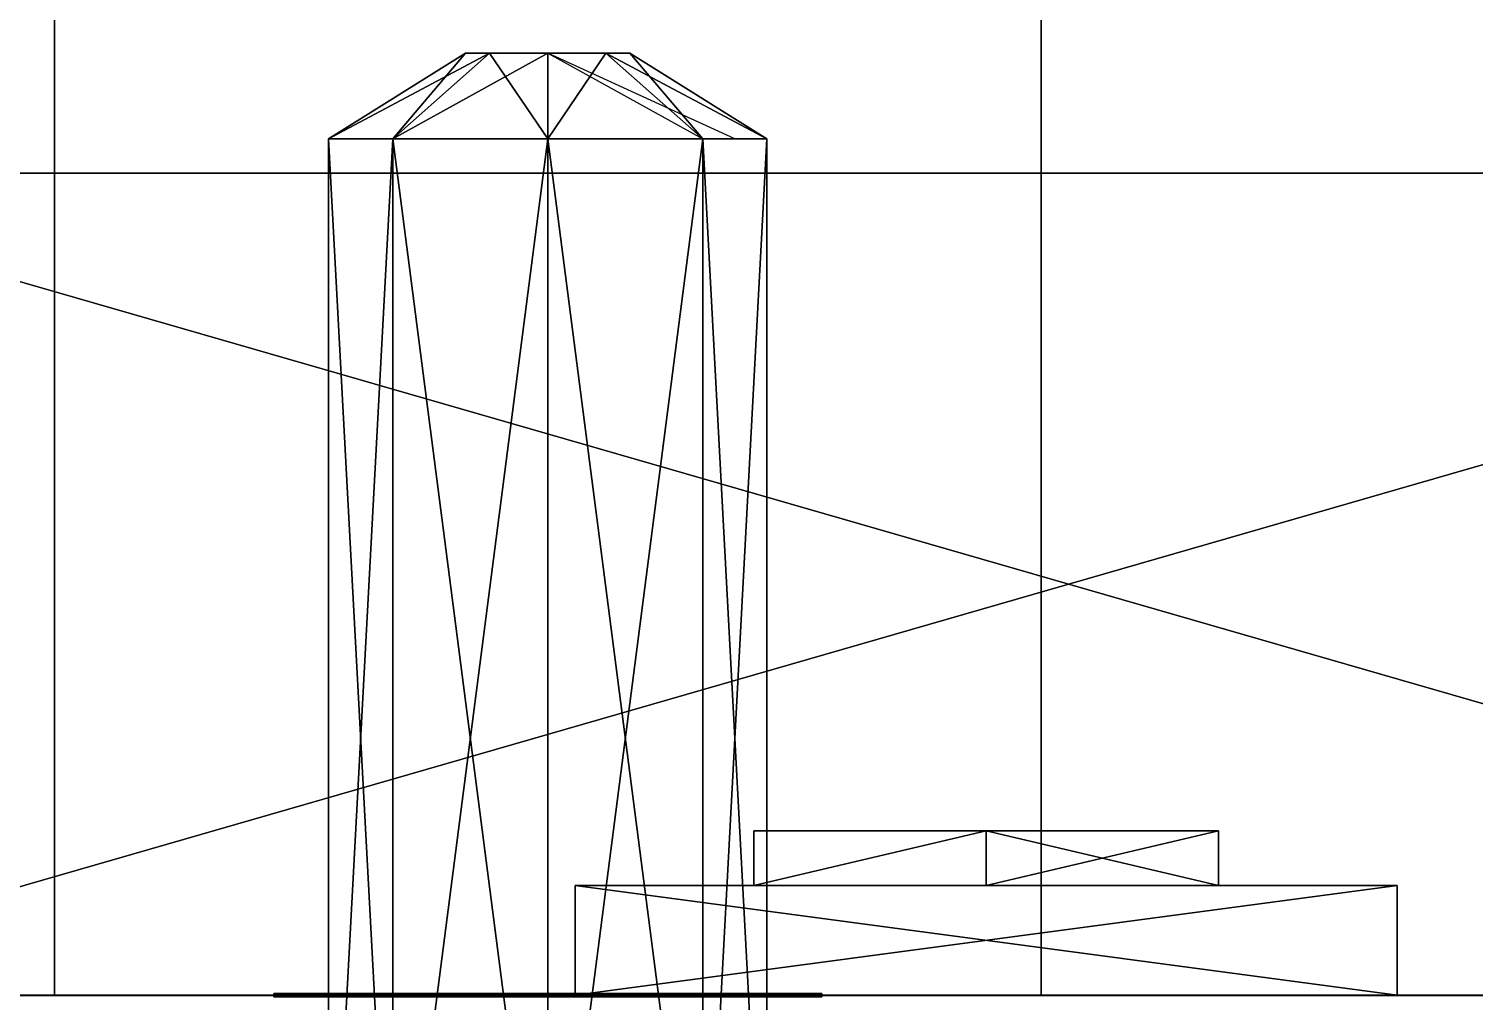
# Model space of a CAD drawing. Extents: x -150 to 2334, y -150 to 2984.
# Drawn here: x 1633.53 to 1659.9, y 776.35 to 794.09 of the extents above; entities that cross this region are included whole.
import ezdxf

# ---------------------------------------------------------------- set-up
doc = ezdxf.new("R2010")
doc.units = 0
for name, color, linetype in [('LAYER0', 7, 'CONTINUOUS'), ('LAYER142', 7, 'CONTINUOUS'), ('LAYER159', 7, 'CONTINUOUS'), ('LAYER243', 7, 'CONTINUOUS'), ('LAYER277', 7, 'CONTINUOUS'), ('LAYER284', 7, 'CONTINUOUS'), ('LAYER285', 7, 'CONTINUOUS'), ('LAYER286', 7, 'CONTINUOUS'), ('LAYER310', 7, 'CONTINUOUS'), ('LAYER361', 253, 'CONTINUOUS'), ('LAYER363', 253, 'CONTINUOUS'), ('LAYER365', 253, 'CONTINUOUS'), ('LAYER367', 253, 'CONTINUOUS'), ('LAYER369', 253, 'CONTINUOUS')]:
    doc.layers.add(name, color=color, linetype=linetype)

msp = doc.modelspace()

# ---------------------------------------------------------------- linework, layer by layer
at = {"layer": 'LAYER0', "invisible_edges": 1}
for points in [[(2334, 2984, -5), (-150, -150, -5), (-150, 2984, -5), (2334, 2984, -5)], [(-150, -150, -5), (2334, 2984, -5), (2334, -150, -5), (-150, -150, -5)], [(2334, -150), (-150, 2984), (-150, -150), (2334, -150)], [(-150, 2984), (2334, -150), (2334, 2984), (-150, 2984)]]:
    msp.add_3dface(points, dxfattribs=at)
at = {"layer": 'LAYER142', "invisible_edges": 1}
for points in [[(2139.4, 1489.128, 1184), (1614, 776.4584, 1184), (2139.4, 776.4584, 1184), (2139.4, 1489.128, 1184)], [(1614, 776.4584, 1184), (2139.4, 1489.128, 1184), (1614, 1489.128, 1184), (1614, 776.4584, 1184)], [(1614, 1489.128, 1166), (2139.4, 776.4584, 1166), (1614, 776.4584, 1166), (1614, 1489.128, 1166)], [(2139.4, 776.4584, 1166), (1614, 1489.128, 1166), (2139.4, 1489.128, 1166), (2139.4, 776.4584, 1166)], [(2139.4, 776.4584, 1166), (1614, 776.4584, 1184), (1614, 776.4584, 1166), (2139.4, 776.4584, 1166)], [(1614, 776.4584, 1184), (2139.4, 776.4584, 1166), (2139.4, 776.4584, 1184), (1614, 776.4584, 1184)]]:
    msp.add_3dface(points, dxfattribs=at)
at = {"layer": 'LAYER159', "invisible_edges": 1}
for points in [[(2139.4, 1489.128, 1578), (1614, 776.4584, 1578), (2139.4, 776.4584, 1578), (2139.4, 1489.128, 1578)], [(1614, 776.4584, 1578), (2139.4, 1489.128, 1578), (1614, 1489.128, 1578), (1614, 776.4584, 1578)], [(1614, 1489.128, 1560), (2139.4, 776.4584, 1560), (1614, 776.4584, 1560), (1614, 1489.128, 1560)], [(2139.4, 776.4584, 1560), (1614, 1489.128, 1560), (2139.4, 1489.128, 1560), (2139.4, 776.4584, 1560)], [(2139.4, 776.4584, 1560), (1614, 776.4584, 1578), (1614, 776.4584, 1560), (2139.4, 776.4584, 1560)], [(1614, 776.4584, 1578), (2139.4, 776.4584, 1560), (2139.4, 776.4584, 1578), (1614, 776.4584, 1578)]]:
    msp.add_3dface(points, dxfattribs=at)
at = {"layer": 'LAYER243', "invisible_edges": 1}
for points in [[(2164, 776.458), (1614, 758.458), (1614, 776.458), (2164, 776.458)], [(1614, 758.458), (2164, 776.458), (2164, 758.458), (1614, 758.458)], [(2164, 758.458, 2350), (1614, 776.458, 2350), (1614, 758.458, 2350), (2164, 758.458, 2350)], [(1614, 776.458, 2350), (2164, 758.458, 2350), (2164, 776.458, 2350), (1614, 776.458, 2350)], [(1614, 776.458, 2350), (2164, 776.458), (1614, 776.458), (1614, 776.458, 2350)], [(2164, 776.458), (1614, 776.458, 2350), (2164, 776.458, 2350), (2164, 776.458)]]:
    msp.add_3dface(points, dxfattribs=at)
at = {"layer": 'LAYER277', "invisible_edges": 1}
for points in [[(2164, 776.455, 80), (1614, 1489.125, 80), (2164, 1489.125, 80), (2164, 776.455, 80)], [(1614, 1489.125, 80), (2164, 776.455, 80), (1614, 776.455, 80), (1614, 1489.125, 80)], [(1614, 776.455, 98), (2164, 1489.125, 98), (1614, 1489.125, 98), (1614, 776.455, 98)], [(2164, 1489.125, 98), (1614, 776.455, 98), (2164, 776.455, 98), (2164, 1489.125, 98)], [(2164, 776.455, 80), (1614, 776.455, 98), (1614, 776.455, 80), (2164, 776.455, 80)], [(1614, 776.455, 98), (2164, 776.455, 80), (2164, 776.455, 98), (1614, 776.455, 98)]]:
    msp.add_3dface(points, dxfattribs=at)
at = {"layer": 'LAYER284', "invisible_edges": 1}
for points in [[(1634, 776.455), (1652, 1489.125), (1652, 776.455), (1634, 776.455)], [(1652, 1489.125), (1634, 776.455), (1634, 1489.125), (1652, 1489.125)], [(1634, 1489.125, 80), (1652, 776.455, 80), (1652, 1489.125, 80), (1634, 1489.125, 80)], [(1652, 776.455, 80), (1634, 1489.125, 80), (1634, 776.455, 80), (1652, 776.455, 80)], [(1634, 776.455), (1634, 1489.125, 80), (1634, 1489.125), (1634, 776.455)], [(1634, 1489.125, 80), (1634, 776.455), (1634, 776.455, 80), (1634, 1489.125, 80)], [(1652, 776.455, 80), (1652, 1489.125), (1652, 1489.125, 80), (1652, 776.455, 80)], [(1652, 1489.125), (1652, 776.455, 80), (1652, 776.455), (1652, 1489.125)], [(1652, 776.455, 80), (1634, 776.455), (1652, 776.455), (1652, 776.455, 80)], [(1634, 776.455), (1652, 776.455, 80), (1634, 776.455, 80), (1634, 776.455)]]:
    msp.add_3dface(points, dxfattribs=at)
at = {"layer": 'LAYER285'}
for points in [[(1641.5, 793.6459, 24), (1640.172, 792.0834, 21.17157), (1639, 792.0834, 24), (1641.5, 793.6459, 24)], [(1641.5, 793.6459, 24), (1639, 792.0834, 24), (1641.939, 793.6459, 25.06066), (1641.5, 793.6459, 24)], [(1641.939, 793.6459, 25.06066), (1639, 792.0834, 24), (1640.172, 792.0834, 26.82843), (1641.939, 793.6459, 25.06066)], [(1639, 792.0834, 24), (1641.5, 793.6459, 24), (1641.939, 793.6459, 22.93934), (1639, 792.0834, 24)], [(1639, 792.0834, 24), (1641.939, 793.6459, 22.93934), (1640.172, 792.0834, 21.17157), (1639, 792.0834, 24)], [(1640.172, 792.0834, 26.82843), (1641.5, 793.6459, 24), (1639, 792.0834, 24), (1640.172, 792.0834, 26.82843)], [(1641.939, 793.6459, 22.93934), (1640.172, 792.0834, 21.17157), (1641.5, 793.6459, 24), (1641.939, 793.6459, 22.93934)], [(1641.939, 793.6459, 22.93934), (1643, 793.6459, 22.5), (1640.172, 792.0834, 21.17157), (1641.939, 793.6459, 22.93934)], [(1640.172, 792.0834, 21.17157), (1643, 793.6459, 22.5), (1643, 792.0834, 20), (1640.172, 792.0834, 21.17157)], [(1643, 792.0834, 28), (1641.939, 793.6459, 25.06066), (1640.172, 792.0834, 26.82843), (1643, 792.0834, 28)], [(1640.172, 792.0834, 26.82843), (1641.939, 793.6459, 25.06066), (1641.5, 793.6459, 24), (1640.172, 792.0834, 26.82843)], [(1640.172, 792.0834, 26.82843), (1643, 792.0834, 28), (1643, 793.6459, 25.5), (1640.172, 792.0834, 26.82843)], [(1640.172, 792.0834, 26.82843), (1643, 793.6459, 25.5), (1641.939, 793.6459, 25.06066), (1640.172, 792.0834, 26.82843)], [(1641.939, 793.6459, 22.93934), (1643, 792.0834, 20), (1640.172, 792.0834, 21.17157), (1641.939, 793.6459, 22.93934)], [(1643, 793.6459, 25.5), (1641.939, 793.6459, 25.06066), (1641.5, 793.6459, 24), (1643, 793.6459, 25.5)], [(1643, 793.6459, 25.5), (1641.5, 793.6459, 24), (1641.939, 793.6459, 22.93934), (1643, 793.6459, 25.5)], [(1643, 793.6459, 25.5), (1641.939, 793.6459, 22.93934), (1641.5, 793.6459, 24), (1643, 793.6459, 25.5)], [(1643, 793.6459, 25.5), (1641.5, 793.6459, 24), (1641.939, 793.6459, 25.06066), (1643, 793.6459, 25.5)], [(1643, 793.6459, 25.5), (1641.939, 793.6459, 25.06066), (1643, 792.0834, 28), (1643, 793.6459, 25.5)], [(1643, 793.6459, 25.5), (1644.061, 793.6459, 25.06066), (1641.939, 793.6459, 22.93934), (1643, 793.6459, 25.5)], [(1641.939, 793.6459, 22.93934), (1644.061, 793.6459, 25.06066), (1643, 793.6459, 22.5), (1641.939, 793.6459, 22.93934)], [(1641.939, 793.6459, 22.93934), (1643, 793.6459, 22.5), (1643, 792.0834, 20), (1641.939, 793.6459, 22.93934)], [(1643, 793.6459, 22.5), (1643, 793.6459, 25.5), (1641.939, 793.6459, 22.93934), (1643, 793.6459, 22.5)], [(1643, 792.0834, 28), (1643, 793.6459, 25.5), (1644.061, 793.6459, 25.06066), (1643, 792.0834, 28)], [(1643, 792.0834, 28), (1644.061, 793.6459, 25.06066), (1645.828, 792.0834, 26.82843), (1643, 792.0834, 28)], [(1643, 793.6459, 22.5), (1644.061, 793.6459, 22.93934), (1643, 792.0834, 20), (1643, 793.6459, 22.5)], [(1643, 792.0834, 20), (1644.061, 793.6459, 22.93934), (1645.828, 792.0834, 21.17157), (1643, 792.0834, 20)], [(1644.061, 793.6459, 25.06066), (1643, 793.6459, 22.5), (1644.061, 793.6459, 22.93934), (1644.061, 793.6459, 25.06066)], [(1643, 792.0834, 28), (1645.828, 792.0834, 26.82843), (1644.061, 793.6459, 25.06066), (1643, 792.0834, 28)], [(1643, 792.0834, 28), (1644.061, 793.6459, 25.06066), (1643, 793.6459, 25.5), (1643, 792.0834, 28)], [(1646.414, 792.0834, 25.41421), (1643, 793.6459, 22.5), (1645.828, 792.0834, 21.17157), (1646.414, 792.0834, 25.41421)], [(1643, 793.6459, 22.5), (1645.828, 792.0834, 21.17157), (1643, 792.0834, 20), (1643, 793.6459, 22.5)], [(1644.061, 793.6459, 25.06066), (1644.061, 793.6459, 22.93934), (1643, 793.6459, 22.5), (1644.061, 793.6459, 25.06066)], [(1644.061, 793.6459, 25.06066), (1643, 793.6459, 25.5), (1643, 793.6459, 22.5), (1644.061, 793.6459, 25.06066)], [(1645.828, 792.0834, 26.82843), (1647, 792.0834, 24), (1644.061, 793.6459, 25.06066), (1645.828, 792.0834, 26.82843)], [(1644.061, 793.6459, 25.06066), (1647, 792.0834, 24), (1644.5, 793.6459, 24), (1644.061, 793.6459, 25.06066)], [(1647, 792.0834, 24), (1644.5, 793.6459, 24), (1644.061, 793.6459, 22.93934), (1647, 792.0834, 24)], [(1647, 792.0834, 24), (1644.061, 793.6459, 22.93934), (1645.828, 792.0834, 21.17157), (1647, 792.0834, 24)], [(1644.061, 793.6459, 25.06066), (1644.061, 793.6459, 22.93934), (1644.5, 793.6459, 24), (1644.061, 793.6459, 25.06066)], [(1645.828, 792.0834, 26.82843), (1644.5, 793.6459, 24), (1644.061, 793.6459, 25.06066), (1645.828, 792.0834, 26.82843)], [(1647, 792.0834, 24), (1645.828, 792.0834, 21.17157), (1644.061, 793.6459, 22.93934), (1647, 792.0834, 24)], [(1647, 792.0834, 24), (1644.061, 793.6459, 22.93934), (1644.5, 793.6459, 24), (1647, 792.0834, 24)], [(1644.061, 793.6459, 25.06066), (1644.5, 793.6459, 24), (1644.061, 793.6459, 22.93934), (1644.061, 793.6459, 25.06066)], [(1645.828, 792.0834, 26.82843), (1647, 792.0834, 24), (1644.5, 793.6459, 24), (1645.828, 792.0834, 26.82843)], [(1639, 770.2084, 24), (1640.172, 770.2084, 26.82843), (1639, 792.0834, 24), (1639, 770.2084, 24)], [(1639, 792.0834, 24), (1640.172, 770.2084, 26.82843), (1640.172, 792.0834, 26.82843), (1639, 792.0834, 24)], [(1640.172, 770.2084, 21.17157), (1639, 770.2084, 24), (1640.172, 792.0834, 21.17157), (1640.172, 770.2084, 21.17157)], [(1640.172, 792.0834, 21.17157), (1639, 770.2084, 24), (1639, 792.0834, 24), (1640.172, 792.0834, 21.17157)], [(1640.172, 770.2084, 26.82843), (1639, 770.2084, 24), (1640.172, 792.0834, 26.82843), (1640.172, 770.2084, 26.82843)], [(1639, 770.2084, 24), (1640.172, 792.0834, 26.82843), (1639, 792.0834, 24), (1639, 770.2084, 24)], [(1640.172, 770.2084, 21.17157), (1639, 770.2084, 24), (1639, 792.0834, 24), (1640.172, 770.2084, 21.17157)], [(1639, 792.0834, 24), (1640.172, 770.2084, 21.17157), (1640.172, 792.0834, 21.17157), (1639, 792.0834, 24)], [(1640.172, 770.2084, 26.82843), (1639, 770.2084, 24), (1640.172, 792.0834, 26.82843), (1640.172, 770.2084, 26.82843)], [(1639, 770.2084, 24), (1640.172, 792.0834, 26.82843), (1639, 792.0834, 24), (1639, 770.2084, 24)], [(1640.172, 770.2084, 21.17157), (1639, 770.2084, 24), (1639, 792.0834, 24), (1640.172, 770.2084, 21.17157)], [(1639, 792.0834, 24), (1640.172, 770.2084, 21.17157), (1640.172, 792.0834, 21.17157), (1639, 792.0834, 24)], [(1640.172, 770.2084, 26.82843), (1643, 770.2084, 28), (1640.172, 792.0834, 26.82843), (1640.172, 770.2084, 26.82843)], [(1640.172, 792.0834, 26.82843), (1643, 770.2084, 28), (1643, 792.0834, 28), (1640.172, 792.0834, 26.82843)], [(1640.172, 792.0834, 21.17157), (1643, 792.0834, 20), (1640.172, 770.2084, 21.17157), (1640.172, 792.0834, 21.17157)], [(1640.172, 770.2084, 21.17157), (1643, 792.0834, 20), (1643, 770.2084, 20), (1640.172, 770.2084, 21.17157)], [(1640.172, 770.2084, 26.82843), (1643, 770.2084, 28), (1643, 792.0834, 28), (1640.172, 770.2084, 26.82843)], [(1643, 792.0834, 28), (1640.172, 770.2084, 26.82843), (1640.172, 792.0834, 26.82843), (1643, 792.0834, 28)], [(1640.172, 770.2084, 26.82843), (1643, 770.2084, 28), (1643, 792.0834, 28), (1640.172, 770.2084, 26.82843)], [(1643, 792.0834, 28), (1640.172, 770.2084, 26.82843), (1640.172, 792.0834, 26.82843), (1643, 792.0834, 28)], [(1640.172, 792.0834, 21.17157), (1643, 792.0834, 20), (1643, 770.2084, 20), (1640.172, 792.0834, 21.17157)], [(1643, 770.2084, 20), (1640.172, 792.0834, 21.17157), (1640.172, 770.2084, 21.17157), (1643, 770.2084, 20)], [(1645.828, 770.2084, 26.82843), (1643, 770.2084, 28), (1643, 792.0834, 28), (1645.828, 770.2084, 26.82843)], [(1645.828, 770.2084, 26.82843), (1643, 792.0834, 28), (1645.828, 792.0834, 26.82843), (1645.828, 770.2084, 26.82843)], [(1643, 792.0834, 20), (1645.828, 792.0834, 21.17157), (1643, 770.2084, 20), (1643, 792.0834, 20)], [(1643, 770.2084, 20), (1645.828, 792.0834, 21.17157), (1645.828, 770.2084, 21.17157), (1643, 770.2084, 20)], [(1645.828, 770.2084, 26.82843), (1645.828, 792.0834, 26.82843), (1643, 792.0834, 28), (1645.828, 770.2084, 26.82843)], [(1645.828, 770.2084, 26.82843), (1643, 792.0834, 28), (1643, 770.2084, 28), (1645.828, 770.2084, 26.82843)], [(1645.828, 770.2084, 26.82843), (1643, 770.2084, 28), (1645.828, 792.0834, 26.82843), (1645.828, 770.2084, 26.82843)], [(1643, 770.2084, 28), (1645.828, 792.0834, 26.82843), (1643, 792.0834, 28), (1643, 770.2084, 28)], [(1645.828, 792.0834, 21.17157), (1643, 792.0834, 20), (1645.828, 770.2084, 21.17157), (1645.828, 792.0834, 21.17157)], [(1643, 792.0834, 20), (1645.828, 770.2084, 21.17157), (1643, 770.2084, 20), (1643, 792.0834, 20)], [(1645.828, 770.2084, 26.82843), (1647, 770.2084, 24), (1645.828, 792.0834, 26.82843), (1645.828, 770.2084, 26.82843)], [(1645.828, 792.0834, 26.82843), (1647, 770.2084, 24), (1647, 792.0834, 24), (1645.828, 792.0834, 26.82843)], [(1645.828, 792.0834, 21.17157), (1647, 792.0834, 24), (1645.828, 770.2084, 21.17157), (1645.828, 792.0834, 21.17157)], [(1645.828, 770.2084, 21.17157), (1647, 792.0834, 24), (1647, 770.2084, 24), (1645.828, 770.2084, 21.17157)], [(1645.828, 770.2084, 26.82843), (1647, 770.2084, 24), (1647, 792.0834, 24), (1645.828, 770.2084, 26.82843)], [(1647, 792.0834, 24), (1645.828, 770.2084, 26.82843), (1645.828, 792.0834, 26.82843), (1647, 792.0834, 24)], [(1645.828, 770.2084, 26.82843), (1647, 770.2084, 24), (1647, 792.0834, 24), (1645.828, 770.2084, 26.82843)], [(1647, 792.0834, 24), (1645.828, 770.2084, 26.82843), (1645.828, 792.0834, 26.82843), (1647, 792.0834, 24)], [(1645.828, 792.0834, 21.17157), (1647, 792.0834, 24), (1647, 770.2084, 24), (1645.828, 792.0834, 21.17157)], [(1647, 770.2084, 24), (1645.828, 792.0834, 21.17157), (1645.828, 770.2084, 21.17157), (1647, 770.2084, 24)], [(1638, 776.4896, 29), (1648, 776.4896, 29), (1638, 776.4896, 19), (1638, 776.4896, 29)], [(1638, 776.4896, 19), (1648, 776.4896, 29), (1648, 776.4896, 19), (1638, 776.4896, 19)], [(1638, 776.4896, 29), (1638, 776.4271, 29), (1648, 776.4896, 29), (1638, 776.4896, 29)], [(1648, 776.4896, 29), (1638, 776.4271, 29), (1648, 776.4271, 29), (1648, 776.4896, 29)], [(1638, 776.4896, 19), (1638, 776.4271, 19), (1638, 776.4896, 29), (1638, 776.4896, 19)], [(1638, 776.4896, 29), (1638, 776.4271, 19), (1638, 776.4271, 29), (1638, 776.4896, 29)], [(1638, 776.4271, 19), (1648, 776.4271, 19), (1638, 776.4271, 29), (1638, 776.4271, 19)], [(1638, 776.4271, 29), (1648, 776.4271, 19), (1648, 776.4271, 29), (1638, 776.4271, 29)], [(1648, 776.4896, 29), (1648, 776.4271, 29), (1648, 776.4896, 19), (1648, 776.4896, 29)], [(1648, 776.4896, 19), (1648, 776.4271, 29), (1648, 776.4271, 19), (1648, 776.4896, 19)]]:
    msp.add_3dface(points, dxfattribs=at)
at = {"layer": 'LAYER286'}
for points in [[(1641.5, 793.6459, 56), (1640.172, 792.0834, 53.17157), (1639, 792.0834, 56), (1641.5, 793.6459, 56)], [(1641.5, 793.6459, 56), (1639, 792.0834, 56), (1641.939, 793.6459, 57.06066), (1641.5, 793.6459, 56)], [(1641.939, 793.6459, 57.06066), (1639, 792.0834, 56), (1640.172, 792.0834, 58.82843), (1641.939, 793.6459, 57.06066)], [(1639, 792.0834, 56), (1641.5, 793.6459, 56), (1641.939, 793.6459, 54.93934), (1639, 792.0834, 56)], [(1639, 792.0834, 56), (1641.939, 793.6459, 54.93934), (1640.172, 792.0834, 53.17157), (1639, 792.0834, 56)], [(1640.172, 792.0834, 58.82843), (1641.5, 793.6459, 56), (1639, 792.0834, 56), (1640.172, 792.0834, 58.82843)], [(1641.939, 793.6459, 54.93934), (1640.172, 792.0834, 53.17157), (1641.5, 793.6459, 56), (1641.939, 793.6459, 54.93934)], [(1641.939, 793.6459, 54.93934), (1643, 793.6459, 54.5), (1640.172, 792.0834, 53.17157), (1641.939, 793.6459, 54.93934)], [(1640.172, 792.0834, 53.17157), (1643, 793.6459, 54.5), (1643, 792.0834, 52), (1640.172, 792.0834, 53.17157)], [(1643, 792.0834, 60), (1641.939, 793.6459, 57.06066), (1640.172, 792.0834, 58.82843), (1643, 792.0834, 60)], [(1640.172, 792.0834, 58.82843), (1641.939, 793.6459, 57.06066), (1641.5, 793.6459, 56), (1640.172, 792.0834, 58.82843)], [(1640.172, 792.0834, 58.82843), (1643, 792.0834, 60), (1643, 793.6459, 57.5), (1640.172, 792.0834, 58.82843)], [(1640.172, 792.0834, 58.82843), (1643, 793.6459, 57.5), (1641.939, 793.6459, 57.06066), (1640.172, 792.0834, 58.82843)], [(1641.939, 793.6459, 54.93934), (1643, 792.0834, 52), (1640.172, 792.0834, 53.17157), (1641.939, 793.6459, 54.93934)], [(1643, 793.6459, 57.5), (1641.939, 793.6459, 57.06066), (1641.5, 793.6459, 56), (1643, 793.6459, 57.5)], [(1643, 793.6459, 57.5), (1641.5, 793.6459, 56), (1641.939, 793.6459, 54.93934), (1643, 793.6459, 57.5)], [(1643, 793.6459, 57.5), (1641.939, 793.6459, 54.93934), (1641.5, 793.6459, 56), (1643, 793.6459, 57.5)], [(1643, 793.6459, 57.5), (1641.5, 793.6459, 56), (1641.939, 793.6459, 57.06066), (1643, 793.6459, 57.5)], [(1643, 793.6459, 57.5), (1641.939, 793.6459, 57.06066), (1643, 792.0834, 60), (1643, 793.6459, 57.5)], [(1643, 793.6459, 57.5), (1644.061, 793.6459, 57.06066), (1641.939, 793.6459, 54.93934), (1643, 793.6459, 57.5)], [(1641.939, 793.6459, 54.93934), (1644.061, 793.6459, 57.06066), (1643, 793.6459, 54.5), (1641.939, 793.6459, 54.93934)], [(1641.939, 793.6459, 54.93934), (1643, 793.6459, 54.5), (1643, 792.0834, 52), (1641.939, 793.6459, 54.93934)], [(1643, 793.6459, 54.5), (1643, 793.6459, 57.5), (1641.939, 793.6459, 54.93934), (1643, 793.6459, 54.5)], [(1643, 792.0834, 60), (1643, 793.6459, 57.5), (1644.061, 793.6459, 57.06066), (1643, 792.0834, 60)], [(1643, 792.0834, 60), (1644.061, 793.6459, 57.06066), (1645.828, 792.0834, 58.82843), (1643, 792.0834, 60)], [(1643, 793.6459, 54.5), (1644.061, 793.6459, 54.93934), (1643, 792.0834, 52), (1643, 793.6459, 54.5)], [(1643, 792.0834, 52), (1644.061, 793.6459, 54.93934), (1645.828, 792.0834, 53.17157), (1643, 792.0834, 52)], [(1644.061, 793.6459, 57.06066), (1643, 793.6459, 54.5), (1644.061, 793.6459, 54.93934), (1644.061, 793.6459, 57.06066)], [(1643, 792.0834, 60), (1645.828, 792.0834, 58.82843), (1644.061, 793.6459, 57.06066), (1643, 792.0834, 60)], [(1643, 792.0834, 60), (1644.061, 793.6459, 57.06066), (1643, 793.6459, 57.5), (1643, 792.0834, 60)], [(1646.414, 792.0834, 57.41422), (1643, 793.6459, 54.5), (1645.828, 792.0834, 53.17157), (1646.414, 792.0834, 57.41422)], [(1643, 793.6459, 54.5), (1645.828, 792.0834, 53.17157), (1643, 792.0834, 52), (1643, 793.6459, 54.5)], [(1644.061, 793.6459, 57.06066), (1644.061, 793.6459, 54.93934), (1643, 793.6459, 54.5), (1644.061, 793.6459, 57.06066)], [(1644.061, 793.6459, 57.06066), (1643, 793.6459, 57.5), (1643, 793.6459, 54.5), (1644.061, 793.6459, 57.06066)], [(1645.828, 792.0834, 58.82843), (1647, 792.0834, 56), (1644.061, 793.6459, 57.06066), (1645.828, 792.0834, 58.82843)], [(1644.061, 793.6459, 57.06066), (1647, 792.0834, 56), (1644.5, 793.6459, 56), (1644.061, 793.6459, 57.06066)], [(1647, 792.0834, 56), (1644.5, 793.6459, 56), (1644.061, 793.6459, 54.93934), (1647, 792.0834, 56)], [(1647, 792.0834, 56), (1644.061, 793.6459, 54.93934), (1645.828, 792.0834, 53.17157), (1647, 792.0834, 56)], [(1644.061, 793.6459, 57.06066), (1644.061, 793.6459, 54.93934), (1644.5, 793.6459, 56), (1644.061, 793.6459, 57.06066)], [(1645.828, 792.0834, 58.82843), (1644.5, 793.6459, 56), (1644.061, 793.6459, 57.06066), (1645.828, 792.0834, 58.82843)], [(1647, 792.0834, 56), (1645.828, 792.0834, 53.17157), (1644.061, 793.6459, 54.93934), (1647, 792.0834, 56)], [(1647, 792.0834, 56), (1644.061, 793.6459, 54.93934), (1644.5, 793.6459, 56), (1647, 792.0834, 56)], [(1644.061, 793.6459, 57.06066), (1644.5, 793.6459, 56), (1644.061, 793.6459, 54.93934), (1644.061, 793.6459, 57.06066)], [(1645.828, 792.0834, 58.82843), (1647, 792.0834, 56), (1644.5, 793.6459, 56), (1645.828, 792.0834, 58.82843)], [(1639, 770.2084, 56), (1640.172, 770.2084, 58.82843), (1639, 792.0834, 56), (1639, 770.2084, 56)], [(1639, 792.0834, 56), (1640.172, 770.2084, 58.82843), (1640.172, 792.0834, 58.82843), (1639, 792.0834, 56)], [(1640.172, 770.2084, 53.17157), (1639, 770.2084, 56), (1640.172, 792.0834, 53.17157), (1640.172, 770.2084, 53.17157)], [(1640.172, 792.0834, 53.17157), (1639, 770.2084, 56), (1639, 792.0834, 56), (1640.172, 792.0834, 53.17157)], [(1640.172, 770.2084, 58.82843), (1639, 770.2084, 56), (1640.172, 792.0834, 58.82843), (1640.172, 770.2084, 58.82843)], [(1639, 770.2084, 56), (1640.172, 792.0834, 58.82843), (1639, 792.0834, 56), (1639, 770.2084, 56)], [(1640.172, 770.2084, 53.17157), (1639, 770.2084, 56), (1639, 792.0834, 56), (1640.172, 770.2084, 53.17157)], [(1639, 792.0834, 56), (1640.172, 770.2084, 53.17157), (1640.172, 792.0834, 53.17157), (1639, 792.0834, 56)], [(1640.172, 770.2084, 58.82843), (1639, 770.2084, 56), (1640.172, 792.0834, 58.82843), (1640.172, 770.2084, 58.82843)], [(1639, 770.2084, 56), (1640.172, 792.0834, 58.82843), (1639, 792.0834, 56), (1639, 770.2084, 56)], [(1640.172, 770.2084, 53.17157), (1639, 770.2084, 56), (1639, 792.0834, 56), (1640.172, 770.2084, 53.17157)], [(1639, 792.0834, 56), (1640.172, 770.2084, 53.17157), (1640.172, 792.0834, 53.17157), (1639, 792.0834, 56)], [(1640.172, 770.2084, 58.82843), (1643, 770.2084, 60), (1640.172, 792.0834, 58.82843), (1640.172, 770.2084, 58.82843)], [(1640.172, 792.0834, 58.82843), (1643, 770.2084, 60), (1643, 792.0834, 60), (1640.172, 792.0834, 58.82843)], [(1640.172, 792.0834, 53.17157), (1643, 792.0834, 52), (1640.172, 770.2084, 53.17157), (1640.172, 792.0834, 53.17157)], [(1640.172, 770.2084, 53.17157), (1643, 792.0834, 52), (1643, 770.2084, 52), (1640.172, 770.2084, 53.17157)], [(1640.172, 770.2084, 58.82843), (1643, 770.2084, 60), (1643, 792.0834, 60), (1640.172, 770.2084, 58.82843)], [(1643, 792.0834, 60), (1640.172, 770.2084, 58.82843), (1640.172, 792.0834, 58.82843), (1643, 792.0834, 60)], [(1640.172, 770.2084, 58.82843), (1643, 770.2084, 60), (1643, 792.0834, 60), (1640.172, 770.2084, 58.82843)], [(1643, 792.0834, 60), (1640.172, 770.2084, 58.82843), (1640.172, 792.0834, 58.82843), (1643, 792.0834, 60)], [(1640.172, 792.0834, 53.17157), (1643, 792.0834, 52), (1643, 770.2084, 52), (1640.172, 792.0834, 53.17157)], [(1643, 770.2084, 52), (1640.172, 792.0834, 53.17157), (1640.172, 770.2084, 53.17157), (1643, 770.2084, 52)], [(1645.828, 770.2084, 58.82843), (1643, 770.2084, 60), (1643, 792.0834, 60), (1645.828, 770.2084, 58.82843)], [(1645.828, 770.2084, 58.82843), (1643, 792.0834, 60), (1645.828, 792.0834, 58.82843), (1645.828, 770.2084, 58.82843)], [(1643, 792.0834, 52), (1645.828, 792.0834, 53.17157), (1643, 770.2084, 52), (1643, 792.0834, 52)], [(1643, 770.2084, 52), (1645.828, 792.0834, 53.17157), (1645.828, 770.2084, 53.17157), (1643, 770.2084, 52)], [(1645.828, 770.2084, 58.82843), (1645.828, 792.0834, 58.82843), (1643, 792.0834, 60), (1645.828, 770.2084, 58.82843)], [(1645.828, 770.2084, 58.82843), (1643, 792.0834, 60), (1643, 770.2084, 60), (1645.828, 770.2084, 58.82843)], [(1645.828, 770.2084, 58.82843), (1643, 770.2084, 60), (1645.828, 792.0834, 58.82843), (1645.828, 770.2084, 58.82843)], [(1643, 770.2084, 60), (1645.828, 792.0834, 58.82843), (1643, 792.0834, 60), (1643, 770.2084, 60)], [(1645.828, 792.0834, 53.17157), (1643, 792.0834, 52), (1645.828, 770.2084, 53.17157), (1645.828, 792.0834, 53.17157)], [(1643, 792.0834, 52), (1645.828, 770.2084, 53.17157), (1643, 770.2084, 52), (1643, 792.0834, 52)], [(1645.828, 770.2084, 58.82843), (1647, 770.2084, 56), (1645.828, 792.0834, 58.82843), (1645.828, 770.2084, 58.82843)], [(1645.828, 792.0834, 58.82843), (1647, 770.2084, 56), (1647, 792.0834, 56), (1645.828, 792.0834, 58.82843)], [(1645.828, 792.0834, 53.17157), (1647, 792.0834, 56), (1645.828, 770.2084, 53.17157), (1645.828, 792.0834, 53.17157)], [(1645.828, 770.2084, 53.17157), (1647, 792.0834, 56), (1647, 770.2084, 56), (1645.828, 770.2084, 53.17157)], [(1645.828, 770.2084, 58.82843), (1647, 770.2084, 56), (1647, 792.0834, 56), (1645.828, 770.2084, 58.82843)], [(1647, 792.0834, 56), (1645.828, 770.2084, 58.82843), (1645.828, 792.0834, 58.82843), (1647, 792.0834, 56)], [(1645.828, 770.2084, 58.82843), (1647, 770.2084, 56), (1647, 792.0834, 56), (1645.828, 770.2084, 58.82843)], [(1647, 792.0834, 56), (1645.828, 770.2084, 58.82843), (1645.828, 792.0834, 58.82843), (1647, 792.0834, 56)], [(1645.828, 792.0834, 53.17157), (1647, 792.0834, 56), (1647, 770.2084, 56), (1645.828, 792.0834, 53.17157)], [(1647, 770.2084, 56), (1645.828, 792.0834, 53.17157), (1645.828, 770.2084, 53.17157), (1647, 770.2084, 56)], [(1638, 776.4896, 61), (1648, 776.4896, 61), (1638, 776.4896, 51), (1638, 776.4896, 61)], [(1638, 776.4896, 51), (1648, 776.4896, 61), (1648, 776.4896, 51), (1638, 776.4896, 51)], [(1638, 776.4896, 61), (1638, 776.4271, 61), (1648, 776.4896, 61), (1638, 776.4896, 61)], [(1648, 776.4896, 61), (1638, 776.4271, 61), (1648, 776.4271, 61), (1648, 776.4896, 61)], [(1638, 776.4896, 51), (1638, 776.4271, 51), (1638, 776.4896, 61), (1638, 776.4896, 51)], [(1638, 776.4896, 61), (1638, 776.4271, 51), (1638, 776.4271, 61), (1638, 776.4896, 61)], [(1638, 776.4271, 51), (1648, 776.4271, 51), (1638, 776.4271, 61), (1638, 776.4271, 51)], [(1638, 776.4271, 61), (1648, 776.4271, 51), (1648, 776.4271, 61), (1638, 776.4271, 61)], [(1648, 776.4896, 61), (1648, 776.4271, 61), (1648, 776.4896, 51), (1648, 776.4896, 61)], [(1648, 776.4896, 51), (1648, 776.4271, 61), (1648, 776.4271, 51), (1648, 776.4896, 51)]]:
    msp.add_3dface(points, dxfattribs=at)
at = {"layer": 'LAYER310', "invisible_edges": 1}
for points in [[(2164, 1489.125, 2349), (1614, 776.455, 2349), (2164, 776.455, 2349), (2164, 1489.125, 2349)], [(1614, 776.455, 2349), (2164, 1489.125, 2349), (1614, 1489.125, 2349), (1614, 776.455, 2349)], [(1614, 1489.125, 2331), (2164, 776.455, 2331), (1614, 776.455, 2331), (1614, 1489.125, 2331)], [(2164, 776.455, 2331), (1614, 1489.125, 2331), (2164, 1489.125, 2331), (2164, 776.455, 2331)], [(2164, 776.455, 2331), (1614, 776.455, 2349), (1614, 776.455, 2331), (2164, 776.455, 2331)], [(1614, 776.455, 2349), (2164, 776.455, 2331), (2164, 776.455, 2349), (1614, 776.455, 2349)]]:
    msp.add_3dface(points, dxfattribs=at)
at = {"layer": 'LAYER361'}
for points in [[(1626.5, 776.458, 176.2174), (1626.5, 791.458, 176.2174), (1678.5, 776.458, 176.2174), (1626.5, 776.458, 176.2174)], [(1678.5, 776.458, 176.2174), (1626.5, 791.458, 176.2174), (1678.5, 791.458, 176.2174), (1678.5, 776.458, 176.2174)], [(1678.5, 776.458, 189.7826), (1678.5, 791.458, 189.7826), (1626.5, 776.458, 189.7826), (1678.5, 776.458, 189.7826)], [(1626.5, 776.458, 189.7826), (1678.5, 791.458, 189.7826), (1626.5, 791.458, 189.7826), (1626.5, 776.458, 189.7826)], [(1626.5, 791.458, 176.2174), (1626.5, 791.458, 189.7826), (1678.5, 791.458, 176.2174), (1626.5, 791.458, 176.2174)], [(1678.5, 791.458, 176.2174), (1626.5, 791.458, 189.7826), (1678.5, 791.458, 189.7826), (1678.5, 791.458, 176.2174)], [(1646.76, 779.458, 201.087), (1651, 779.458, 196.2939), (1646.76, 778.458, 201.087), (1646.76, 779.458, 201.087)], [(1646.76, 778.458, 201.087), (1651, 779.458, 196.2939), (1651, 778.458, 196.2939), (1646.76, 778.458, 201.087)], [(1651, 778.458, 205.88), (1651, 779.458, 205.88), (1646.76, 778.458, 201.087), (1651, 778.458, 205.88)], [(1646.76, 778.458, 201.087), (1651, 779.458, 205.88), (1646.76, 779.458, 201.087), (1646.76, 778.458, 201.087)], [(1651, 779.458, 205.88), (1655.24, 779.458, 201.087), (1646.76, 779.458, 201.087), (1651, 779.458, 205.88)], [(1646.76, 779.458, 201.087), (1655.24, 779.458, 201.087), (1651, 779.458, 196.2939), (1646.76, 779.458, 201.087)], [(1646.76, 779.458, 164.913), (1651, 779.458, 160.12), (1646.76, 778.458, 164.913), (1646.76, 779.458, 164.913)], [(1646.76, 778.458, 164.913), (1651, 779.458, 160.12), (1651, 778.458, 160.12), (1646.76, 778.458, 164.913)], [(1651, 778.458, 169.7061), (1651, 779.458, 169.7061), (1646.76, 778.458, 164.913), (1651, 778.458, 169.7061)], [(1646.76, 778.458, 164.913), (1651, 779.458, 169.7061), (1646.76, 779.458, 164.913), (1646.76, 778.458, 164.913)], [(1651, 779.458, 169.7061), (1655.24, 779.458, 164.913), (1646.76, 779.458, 164.913), (1651, 779.458, 169.7061)], [(1646.76, 779.458, 164.913), (1655.24, 779.458, 164.913), (1651, 779.458, 160.12), (1646.76, 779.458, 164.913)], [(1651, 779.458, 196.2939), (1655.24, 779.458, 201.087), (1651, 778.458, 196.2939), (1651, 779.458, 196.2939)], [(1651, 778.458, 196.2939), (1655.24, 779.458, 201.087), (1655.24, 778.458, 201.087), (1651, 778.458, 196.2939)], [(1655.24, 779.458, 201.087), (1651, 779.458, 205.88), (1655.24, 778.458, 201.087), (1655.24, 779.458, 201.087)], [(1655.24, 778.458, 201.087), (1651, 779.458, 205.88), (1651, 778.458, 205.88), (1655.24, 778.458, 201.087)], [(1651, 779.458, 160.12), (1655.24, 779.458, 164.913), (1651, 778.458, 160.12), (1651, 779.458, 160.12)], [(1651, 778.458, 160.12), (1655.24, 779.458, 164.913), (1655.24, 778.458, 164.913), (1651, 778.458, 160.12)], [(1655.24, 779.458, 164.913), (1651, 779.458, 169.7061), (1655.24, 778.458, 164.913), (1655.24, 779.458, 164.913)], [(1655.24, 778.458, 164.913), (1651, 779.458, 169.7061), (1651, 778.458, 169.7061), (1655.24, 778.458, 164.913)], [(1643.5, 778.458, 209), (1643.5, 776.458, 209), (1658.5, 776.458, 209), (1643.5, 778.458, 209)], [(1643.5, 778.458, 209), (1658.5, 776.458, 209), (1658.5, 778.458, 209), (1643.5, 778.458, 209)], [(1658.5, 778.458, 157), (1658.5, 776.458, 157), (1643.5, 776.458, 157), (1658.5, 778.458, 157)], [(1658.5, 778.458, 157), (1643.5, 776.458, 157), (1643.5, 778.458, 157), (1658.5, 778.458, 157)], [(1643.5, 776.458, 157), (1643.5, 776.458, 209), (1643.5, 778.458, 209), (1643.5, 776.458, 157)], [(1643.5, 776.458, 157), (1643.5, 778.458, 209), (1643.5, 778.458, 157), (1643.5, 776.458, 157)], [(1643.5, 778.458, 157), (1643.5, 778.458, 209), (1658.5, 778.458, 209), (1643.5, 778.458, 157)], [(1643.5, 778.458, 157), (1658.5, 778.458, 209), (1658.5, 778.458, 157), (1643.5, 778.458, 157)], [(1651, 778.458, 205.88), (1651, 778.458, 196.2939), (1646.76, 778.458, 201.087), (1651, 778.458, 205.88)], [(1651, 778.458, 169.7061), (1651, 778.458, 160.12), (1646.76, 778.458, 164.913), (1651, 778.458, 169.7061)], [(1651, 778.458, 205.88), (1655.24, 778.458, 201.087), (1651, 778.458, 196.2939), (1651, 778.458, 205.88)], [(1651, 778.458, 169.7061), (1655.24, 778.458, 164.913), (1651, 778.458, 160.12), (1651, 778.458, 169.7061)], [(1658.5, 778.458, 209), (1658.5, 776.458, 209), (1658.5, 776.458, 157), (1658.5, 778.458, 209)], [(1658.5, 778.458, 209), (1658.5, 776.458, 157), (1658.5, 778.458, 157), (1658.5, 778.458, 209)]]:
    msp.add_3dface(points, dxfattribs=at)
at = {"layer": 'LAYER363'}
for points in [[(1626.5, 776.458, 692.2174), (1626.5, 791.458, 692.2174), (1678.5, 776.458, 692.2174), (1626.5, 776.458, 692.2174)], [(1678.5, 776.458, 692.2174), (1626.5, 791.458, 692.2174), (1678.5, 791.458, 692.2174), (1678.5, 776.458, 692.2174)], [(1678.5, 776.458, 705.7826), (1678.5, 791.458, 705.7826), (1626.5, 776.458, 705.7826), (1678.5, 776.458, 705.7826)], [(1626.5, 776.458, 705.7826), (1678.5, 791.458, 705.7826), (1626.5, 791.458, 705.7826), (1626.5, 776.458, 705.7826)], [(1626.5, 791.458, 692.2174), (1626.5, 791.458, 705.7826), (1678.5, 791.458, 692.2174), (1626.5, 791.458, 692.2174)], [(1678.5, 791.458, 692.2174), (1626.5, 791.458, 705.7826), (1678.5, 791.458, 705.7826), (1678.5, 791.458, 692.2174)], [(1646.76, 779.458, 717.087), (1651, 779.458, 712.2939), (1646.76, 778.458, 717.087), (1646.76, 779.458, 717.087)], [(1646.76, 778.458, 717.087), (1651, 779.458, 712.2939), (1651, 778.458, 712.2939), (1646.76, 778.458, 717.087)], [(1651, 778.458, 721.88), (1651, 779.458, 721.88), (1646.76, 778.458, 717.087), (1651, 778.458, 721.88)], [(1646.76, 778.458, 717.087), (1651, 779.458, 721.88), (1646.76, 779.458, 717.087), (1646.76, 778.458, 717.087)], [(1651, 779.458, 721.88), (1655.24, 779.458, 717.087), (1646.76, 779.458, 717.087), (1651, 779.458, 721.88)], [(1646.76, 779.458, 717.087), (1655.24, 779.458, 717.087), (1651, 779.458, 712.2939), (1646.76, 779.458, 717.087)], [(1646.76, 779.458, 680.913), (1651, 779.458, 676.12), (1646.76, 778.458, 680.913), (1646.76, 779.458, 680.913)], [(1646.76, 778.458, 680.913), (1651, 779.458, 676.12), (1651, 778.458, 676.12), (1646.76, 778.458, 680.913)], [(1651, 778.458, 685.7061), (1651, 779.458, 685.7061), (1646.76, 778.458, 680.913), (1651, 778.458, 685.7061)], [(1646.76, 778.458, 680.913), (1651, 779.458, 685.7061), (1646.76, 779.458, 680.913), (1646.76, 778.458, 680.913)], [(1651, 779.458, 685.7061), (1655.24, 779.458, 680.913), (1646.76, 779.458, 680.913), (1651, 779.458, 685.7061)], [(1646.76, 779.458, 680.913), (1655.24, 779.458, 680.913), (1651, 779.458, 676.12), (1646.76, 779.458, 680.913)], [(1651, 779.458, 712.2939), (1655.24, 779.458, 717.087), (1651, 778.458, 712.2939), (1651, 779.458, 712.2939)], [(1651, 778.458, 712.2939), (1655.24, 779.458, 717.087), (1655.24, 778.458, 717.087), (1651, 778.458, 712.2939)], [(1655.24, 779.458, 717.087), (1651, 779.458, 721.88), (1655.24, 778.458, 717.087), (1655.24, 779.458, 717.087)], [(1655.24, 778.458, 717.087), (1651, 779.458, 721.88), (1651, 778.458, 721.88), (1655.24, 778.458, 717.087)], [(1651, 779.458, 676.12), (1655.24, 779.458, 680.913), (1651, 778.458, 676.12), (1651, 779.458, 676.12)], [(1651, 778.458, 676.12), (1655.24, 779.458, 680.913), (1655.24, 778.458, 680.913), (1651, 778.458, 676.12)], [(1655.24, 779.458, 680.913), (1651, 779.458, 685.7061), (1655.24, 778.458, 680.913), (1655.24, 779.458, 680.913)], [(1655.24, 778.458, 680.913), (1651, 779.458, 685.7061), (1651, 778.458, 685.7061), (1655.24, 778.458, 680.913)], [(1643.5, 778.458, 725), (1643.5, 776.458, 725), (1658.5, 776.458, 725), (1643.5, 778.458, 725)], [(1643.5, 778.458, 725), (1658.5, 776.458, 725), (1658.5, 778.458, 725), (1643.5, 778.458, 725)], [(1658.5, 778.458, 673), (1658.5, 776.458, 673), (1643.5, 776.458, 673), (1658.5, 778.458, 673)], [(1658.5, 778.458, 673), (1643.5, 776.458, 673), (1643.5, 778.458, 673), (1658.5, 778.458, 673)], [(1643.5, 776.458, 673), (1643.5, 776.458, 725), (1643.5, 778.458, 725), (1643.5, 776.458, 673)], [(1643.5, 776.458, 673), (1643.5, 778.458, 725), (1643.5, 778.458, 673), (1643.5, 776.458, 673)], [(1643.5, 778.458, 673), (1643.5, 778.458, 725), (1658.5, 778.458, 725), (1643.5, 778.458, 673)], [(1643.5, 778.458, 673), (1658.5, 778.458, 725), (1658.5, 778.458, 673), (1643.5, 778.458, 673)], [(1651, 778.458, 721.88), (1651, 778.458, 712.2939), (1646.76, 778.458, 717.087), (1651, 778.458, 721.88)], [(1651, 778.458, 685.7061), (1651, 778.458, 676.12), (1646.76, 778.458, 680.913), (1651, 778.458, 685.7061)], [(1651, 778.458, 721.88), (1655.24, 778.458, 717.087), (1651, 778.458, 712.2939), (1651, 778.458, 721.88)], [(1651, 778.458, 685.7061), (1655.24, 778.458, 680.913), (1651, 778.458, 676.12), (1651, 778.458, 685.7061)], [(1658.5, 778.458, 725), (1658.5, 776.458, 725), (1658.5, 776.458, 673), (1658.5, 778.458, 725)], [(1658.5, 778.458, 725), (1658.5, 776.458, 673), (1658.5, 778.458, 673), (1658.5, 778.458, 725)]]:
    msp.add_3dface(points, dxfattribs=at)
at = {"layer": 'LAYER365'}
for points in [[(1626.5, 776.458, 1208.217), (1626.5, 791.458, 1208.217), (1678.5, 776.458, 1208.217), (1626.5, 776.458, 1208.217)], [(1678.5, 776.458, 1208.217), (1626.5, 791.458, 1208.217), (1678.5, 791.458, 1208.217), (1678.5, 776.458, 1208.217)], [(1678.5, 776.458, 1221.783), (1678.5, 791.458, 1221.783), (1626.5, 776.458, 1221.783), (1678.5, 776.458, 1221.783)], [(1626.5, 776.458, 1221.783), (1678.5, 791.458, 1221.783), (1626.5, 791.458, 1221.783), (1626.5, 776.458, 1221.783)], [(1626.5, 791.458, 1208.217), (1626.5, 791.458, 1221.783), (1678.5, 791.458, 1208.217), (1626.5, 791.458, 1208.217)], [(1678.5, 791.458, 1208.217), (1626.5, 791.458, 1221.783), (1678.5, 791.458, 1221.783), (1678.5, 791.458, 1208.217)], [(1646.76, 779.458, 1233.087), (1651, 779.458, 1228.294), (1646.76, 778.458, 1233.087), (1646.76, 779.458, 1233.087)], [(1646.76, 778.458, 1233.087), (1651, 779.458, 1228.294), (1651, 778.458, 1228.294), (1646.76, 778.458, 1233.087)], [(1651, 778.458, 1237.88), (1651, 779.458, 1237.88), (1646.76, 778.458, 1233.087), (1651, 778.458, 1237.88)], [(1646.76, 778.458, 1233.087), (1651, 779.458, 1237.88), (1646.76, 779.458, 1233.087), (1646.76, 778.458, 1233.087)], [(1651, 779.458, 1237.88), (1655.24, 779.458, 1233.087), (1646.76, 779.458, 1233.087), (1651, 779.458, 1237.88)], [(1646.76, 779.458, 1233.087), (1655.24, 779.458, 1233.087), (1651, 779.458, 1228.294), (1646.76, 779.458, 1233.087)], [(1646.76, 779.458, 1196.913), (1651, 779.458, 1192.12), (1646.76, 778.458, 1196.913), (1646.76, 779.458, 1196.913)], [(1646.76, 778.458, 1196.913), (1651, 779.458, 1192.12), (1651, 778.458, 1192.12), (1646.76, 778.458, 1196.913)], [(1651, 778.458, 1201.706), (1651, 779.458, 1201.706), (1646.76, 778.458, 1196.913), (1651, 778.458, 1201.706)], [(1646.76, 778.458, 1196.913), (1651, 779.458, 1201.706), (1646.76, 779.458, 1196.913), (1646.76, 778.458, 1196.913)], [(1651, 779.458, 1201.706), (1655.24, 779.458, 1196.913), (1646.76, 779.458, 1196.913), (1651, 779.458, 1201.706)], [(1646.76, 779.458, 1196.913), (1655.24, 779.458, 1196.913), (1651, 779.458, 1192.12), (1646.76, 779.458, 1196.913)], [(1651, 779.458, 1228.294), (1655.24, 779.458, 1233.087), (1651, 778.458, 1228.294), (1651, 779.458, 1228.294)], [(1651, 778.458, 1228.294), (1655.24, 779.458, 1233.087), (1655.24, 778.458, 1233.087), (1651, 778.458, 1228.294)], [(1655.24, 779.458, 1233.087), (1651, 779.458, 1237.88), (1655.24, 778.458, 1233.087), (1655.24, 779.458, 1233.087)], [(1655.24, 778.458, 1233.087), (1651, 779.458, 1237.88), (1651, 778.458, 1237.88), (1655.24, 778.458, 1233.087)], [(1651, 779.458, 1192.12), (1655.24, 779.458, 1196.913), (1651, 778.458, 1192.12), (1651, 779.458, 1192.12)], [(1651, 778.458, 1192.12), (1655.24, 779.458, 1196.913), (1655.24, 778.458, 1196.913), (1651, 778.458, 1192.12)], [(1655.24, 779.458, 1196.913), (1651, 779.458, 1201.706), (1655.24, 778.458, 1196.913), (1655.24, 779.458, 1196.913)], [(1655.24, 778.458, 1196.913), (1651, 779.458, 1201.706), (1651, 778.458, 1201.706), (1655.24, 778.458, 1196.913)], [(1643.5, 778.458, 1241), (1643.5, 776.458, 1241), (1658.5, 776.458, 1241), (1643.5, 778.458, 1241)], [(1643.5, 778.458, 1241), (1658.5, 776.458, 1241), (1658.5, 778.458, 1241), (1643.5, 778.458, 1241)], [(1658.5, 778.458, 1189), (1658.5, 776.458, 1189), (1643.5, 776.458, 1189), (1658.5, 778.458, 1189)], [(1658.5, 778.458, 1189), (1643.5, 776.458, 1189), (1643.5, 778.458, 1189), (1658.5, 778.458, 1189)], [(1643.5, 776.458, 1189), (1643.5, 776.458, 1241), (1643.5, 778.458, 1241), (1643.5, 776.458, 1189)], [(1643.5, 776.458, 1189), (1643.5, 778.458, 1241), (1643.5, 778.458, 1189), (1643.5, 776.458, 1189)], [(1643.5, 778.458, 1189), (1643.5, 778.458, 1241), (1658.5, 778.458, 1241), (1643.5, 778.458, 1189)], [(1643.5, 778.458, 1189), (1658.5, 778.458, 1241), (1658.5, 778.458, 1189), (1643.5, 778.458, 1189)], [(1651, 778.458, 1237.88), (1651, 778.458, 1228.294), (1646.76, 778.458, 1233.087), (1651, 778.458, 1237.88)], [(1651, 778.458, 1201.706), (1651, 778.458, 1192.12), (1646.76, 778.458, 1196.913), (1651, 778.458, 1201.706)], [(1651, 778.458, 1237.88), (1655.24, 778.458, 1233.087), (1651, 778.458, 1228.294), (1651, 778.458, 1237.88)], [(1651, 778.458, 1201.706), (1655.24, 778.458, 1196.913), (1651, 778.458, 1192.12), (1651, 778.458, 1201.706)], [(1658.5, 778.458, 1241), (1658.5, 776.458, 1241), (1658.5, 776.458, 1189), (1658.5, 778.458, 1241)], [(1658.5, 778.458, 1241), (1658.5, 776.458, 1189), (1658.5, 778.458, 1189), (1658.5, 778.458, 1241)]]:
    msp.add_3dface(points, dxfattribs=at)
at = {"layer": 'LAYER367'}
for points in [[(1626.5, 776.458, 1724.217), (1626.5, 791.458, 1724.217), (1678.5, 776.458, 1724.217), (1626.5, 776.458, 1724.217)], [(1678.5, 776.458, 1724.217), (1626.5, 791.458, 1724.217), (1678.5, 791.458, 1724.217), (1678.5, 776.458, 1724.217)], [(1678.5, 776.458, 1737.783), (1678.5, 791.458, 1737.783), (1626.5, 776.458, 1737.783), (1678.5, 776.458, 1737.783)], [(1626.5, 776.458, 1737.783), (1678.5, 791.458, 1737.783), (1626.5, 791.458, 1737.783), (1626.5, 776.458, 1737.783)], [(1626.5, 791.458, 1724.217), (1626.5, 791.458, 1737.783), (1678.5, 791.458, 1724.217), (1626.5, 791.458, 1724.217)], [(1678.5, 791.458, 1724.217), (1626.5, 791.458, 1737.783), (1678.5, 791.458, 1737.783), (1678.5, 791.458, 1724.217)], [(1646.76, 779.458, 1749.087), (1651, 779.458, 1744.294), (1646.76, 778.458, 1749.087), (1646.76, 779.458, 1749.087)], [(1646.76, 778.458, 1749.087), (1651, 779.458, 1744.294), (1651, 778.458, 1744.294), (1646.76, 778.458, 1749.087)], [(1651, 778.458, 1753.88), (1651, 779.458, 1753.88), (1646.76, 778.458, 1749.087), (1651, 778.458, 1753.88)], [(1646.76, 778.458, 1749.087), (1651, 779.458, 1753.88), (1646.76, 779.458, 1749.087), (1646.76, 778.458, 1749.087)], [(1651, 779.458, 1753.88), (1655.24, 779.458, 1749.087), (1646.76, 779.458, 1749.087), (1651, 779.458, 1753.88)], [(1646.76, 779.458, 1749.087), (1655.24, 779.458, 1749.087), (1651, 779.458, 1744.294), (1646.76, 779.458, 1749.087)], [(1646.76, 779.458, 1712.913), (1651, 779.458, 1708.12), (1646.76, 778.458, 1712.913), (1646.76, 779.458, 1712.913)], [(1646.76, 778.458, 1712.913), (1651, 779.458, 1708.12), (1651, 778.458, 1708.12), (1646.76, 778.458, 1712.913)], [(1651, 778.458, 1717.706), (1651, 779.458, 1717.706), (1646.76, 778.458, 1712.913), (1651, 778.458, 1717.706)], [(1646.76, 778.458, 1712.913), (1651, 779.458, 1717.706), (1646.76, 779.458, 1712.913), (1646.76, 778.458, 1712.913)], [(1651, 779.458, 1717.706), (1655.24, 779.458, 1712.913), (1646.76, 779.458, 1712.913), (1651, 779.458, 1717.706)], [(1646.76, 779.458, 1712.913), (1655.24, 779.458, 1712.913), (1651, 779.458, 1708.12), (1646.76, 779.458, 1712.913)], [(1651, 779.458, 1744.294), (1655.24, 779.458, 1749.087), (1651, 778.458, 1744.294), (1651, 779.458, 1744.294)], [(1651, 778.458, 1744.294), (1655.24, 779.458, 1749.087), (1655.24, 778.458, 1749.087), (1651, 778.458, 1744.294)], [(1655.24, 779.458, 1749.087), (1651, 779.458, 1753.88), (1655.24, 778.458, 1749.087), (1655.24, 779.458, 1749.087)], [(1655.24, 778.458, 1749.087), (1651, 779.458, 1753.88), (1651, 778.458, 1753.88), (1655.24, 778.458, 1749.087)], [(1651, 779.458, 1708.12), (1655.24, 779.458, 1712.913), (1651, 778.458, 1708.12), (1651, 779.458, 1708.12)], [(1651, 778.458, 1708.12), (1655.24, 779.458, 1712.913), (1655.24, 778.458, 1712.913), (1651, 778.458, 1708.12)], [(1655.24, 779.458, 1712.913), (1651, 779.458, 1717.706), (1655.24, 778.458, 1712.913), (1655.24, 779.458, 1712.913)], [(1655.24, 778.458, 1712.913), (1651, 779.458, 1717.706), (1651, 778.458, 1717.706), (1655.24, 778.458, 1712.913)], [(1643.5, 778.458, 1757), (1643.5, 776.458, 1757), (1658.5, 776.458, 1757), (1643.5, 778.458, 1757)], [(1643.5, 778.458, 1757), (1658.5, 776.458, 1757), (1658.5, 778.458, 1757), (1643.5, 778.458, 1757)], [(1658.5, 778.458, 1705), (1658.5, 776.458, 1705), (1643.5, 776.458, 1705), (1658.5, 778.458, 1705)], [(1658.5, 778.458, 1705), (1643.5, 776.458, 1705), (1643.5, 778.458, 1705), (1658.5, 778.458, 1705)], [(1643.5, 776.458, 1705), (1643.5, 776.458, 1757), (1643.5, 778.458, 1757), (1643.5, 776.458, 1705)], [(1643.5, 776.458, 1705), (1643.5, 778.458, 1757), (1643.5, 778.458, 1705), (1643.5, 776.458, 1705)], [(1643.5, 778.458, 1705), (1643.5, 778.458, 1757), (1658.5, 778.458, 1757), (1643.5, 778.458, 1705)], [(1643.5, 778.458, 1705), (1658.5, 778.458, 1757), (1658.5, 778.458, 1705), (1643.5, 778.458, 1705)], [(1651, 778.458, 1753.88), (1651, 778.458, 1744.294), (1646.76, 778.458, 1749.087), (1651, 778.458, 1753.88)], [(1651, 778.458, 1717.706), (1651, 778.458, 1708.12), (1646.76, 778.458, 1712.913), (1651, 778.458, 1717.706)], [(1651, 778.458, 1753.88), (1655.24, 778.458, 1749.087), (1651, 778.458, 1744.294), (1651, 778.458, 1753.88)], [(1651, 778.458, 1717.706), (1655.24, 778.458, 1712.913), (1651, 778.458, 1708.12), (1651, 778.458, 1717.706)], [(1658.5, 778.458, 1757), (1658.5, 776.458, 1757), (1658.5, 776.458, 1705), (1658.5, 778.458, 1757)], [(1658.5, 778.458, 1757), (1658.5, 776.458, 1705), (1658.5, 778.458, 1705), (1658.5, 778.458, 1757)]]:
    msp.add_3dface(points, dxfattribs=at)
at = {"layer": 'LAYER369'}
for points in [[(1626.5, 776.458, 2240.217), (1626.5, 791.458, 2240.217), (1678.5, 776.458, 2240.217), (1626.5, 776.458, 2240.217)], [(1678.5, 776.458, 2240.217), (1626.5, 791.458, 2240.217), (1678.5, 791.458, 2240.217), (1678.5, 776.458, 2240.217)], [(1678.5, 776.458, 2253.783), (1678.5, 791.458, 2253.783), (1626.5, 776.458, 2253.783), (1678.5, 776.458, 2253.783)], [(1626.5, 776.458, 2253.783), (1678.5, 791.458, 2253.783), (1626.5, 791.458, 2253.783), (1626.5, 776.458, 2253.783)], [(1626.5, 791.458, 2240.217), (1626.5, 791.458, 2253.783), (1678.5, 791.458, 2240.217), (1626.5, 791.458, 2240.217)], [(1678.5, 791.458, 2240.217), (1626.5, 791.458, 2253.783), (1678.5, 791.458, 2253.783), (1678.5, 791.458, 2240.217)], [(1646.76, 779.458, 2265.087), (1651, 779.458, 2260.294), (1646.76, 778.458, 2265.087), (1646.76, 779.458, 2265.087)], [(1646.76, 778.458, 2265.087), (1651, 779.458, 2260.294), (1651, 778.458, 2260.294), (1646.76, 778.458, 2265.087)], [(1651, 778.458, 2269.88), (1651, 779.458, 2269.88), (1646.76, 778.458, 2265.087), (1651, 778.458, 2269.88)], [(1646.76, 778.458, 2265.087), (1651, 779.458, 2269.88), (1646.76, 779.458, 2265.087), (1646.76, 778.458, 2265.087)], [(1651, 779.458, 2269.88), (1655.24, 779.458, 2265.087), (1646.76, 779.458, 2265.087), (1651, 779.458, 2269.88)], [(1646.76, 779.458, 2265.087), (1655.24, 779.458, 2265.087), (1651, 779.458, 2260.294), (1646.76, 779.458, 2265.087)], [(1646.76, 779.458, 2228.913), (1651, 779.458, 2224.12), (1646.76, 778.458, 2228.913), (1646.76, 779.458, 2228.913)], [(1646.76, 778.458, 2228.913), (1651, 779.458, 2224.12), (1651, 778.458, 2224.12), (1646.76, 778.458, 2228.913)], [(1651, 778.458, 2233.706), (1651, 779.458, 2233.706), (1646.76, 778.458, 2228.913), (1651, 778.458, 2233.706)], [(1646.76, 778.458, 2228.913), (1651, 779.458, 2233.706), (1646.76, 779.458, 2228.913), (1646.76, 778.458, 2228.913)], [(1651, 779.458, 2233.706), (1655.24, 779.458, 2228.913), (1646.76, 779.458, 2228.913), (1651, 779.458, 2233.706)], [(1646.76, 779.458, 2228.913), (1655.24, 779.458, 2228.913), (1651, 779.458, 2224.12), (1646.76, 779.458, 2228.913)], [(1651, 779.458, 2260.294), (1655.24, 779.458, 2265.087), (1651, 778.458, 2260.294), (1651, 779.458, 2260.294)], [(1651, 778.458, 2260.294), (1655.24, 779.458, 2265.087), (1655.24, 778.458, 2265.087), (1651, 778.458, 2260.294)], [(1655.24, 779.458, 2265.087), (1651, 779.458, 2269.88), (1655.24, 778.458, 2265.087), (1655.24, 779.458, 2265.087)], [(1655.24, 778.458, 2265.087), (1651, 779.458, 2269.88), (1651, 778.458, 2269.88), (1655.24, 778.458, 2265.087)], [(1651, 779.458, 2224.12), (1655.24, 779.458, 2228.913), (1651, 778.458, 2224.12), (1651, 779.458, 2224.12)], [(1651, 778.458, 2224.12), (1655.24, 779.458, 2228.913), (1655.24, 778.458, 2228.913), (1651, 778.458, 2224.12)], [(1655.24, 779.458, 2228.913), (1651, 779.458, 2233.706), (1655.24, 778.458, 2228.913), (1655.24, 779.458, 2228.913)], [(1655.24, 778.458, 2228.913), (1651, 779.458, 2233.706), (1651, 778.458, 2233.706), (1655.24, 778.458, 2228.913)], [(1643.5, 778.458, 2273), (1643.5, 776.458, 2273), (1658.5, 776.458, 2273), (1643.5, 778.458, 2273)], [(1643.5, 778.458, 2273), (1658.5, 776.458, 2273), (1658.5, 778.458, 2273), (1643.5, 778.458, 2273)], [(1658.5, 778.458, 2221), (1658.5, 776.458, 2221), (1643.5, 776.458, 2221), (1658.5, 778.458, 2221)], [(1658.5, 778.458, 2221), (1643.5, 776.458, 2221), (1643.5, 778.458, 2221), (1658.5, 778.458, 2221)], [(1643.5, 776.458, 2221), (1643.5, 776.458, 2273), (1643.5, 778.458, 2273), (1643.5, 776.458, 2221)], [(1643.5, 776.458, 2221), (1643.5, 778.458, 2273), (1643.5, 778.458, 2221), (1643.5, 776.458, 2221)], [(1643.5, 778.458, 2221), (1643.5, 778.458, 2273), (1658.5, 778.458, 2273), (1643.5, 778.458, 2221)], [(1643.5, 778.458, 2221), (1658.5, 778.458, 2273), (1658.5, 778.458, 2221), (1643.5, 778.458, 2221)], [(1651, 778.458, 2269.88), (1651, 778.458, 2260.294), (1646.76, 778.458, 2265.087), (1651, 778.458, 2269.88)], [(1651, 778.458, 2233.706), (1651, 778.458, 2224.12), (1646.76, 778.458, 2228.913), (1651, 778.458, 2233.706)], [(1651, 778.458, 2269.88), (1655.24, 778.458, 2265.087), (1651, 778.458, 2260.294), (1651, 778.458, 2269.88)], [(1651, 778.458, 2233.706), (1655.24, 778.458, 2228.913), (1651, 778.458, 2224.12), (1651, 778.458, 2233.706)], [(1658.5, 778.458, 2273), (1658.5, 776.458, 2273), (1658.5, 776.458, 2221), (1658.5, 778.458, 2273)], [(1658.5, 778.458, 2273), (1658.5, 776.458, 2221), (1658.5, 778.458, 2221), (1658.5, 778.458, 2273)]]:
    msp.add_3dface(points, dxfattribs=at)

doc.saveas('drawing.dxf')
